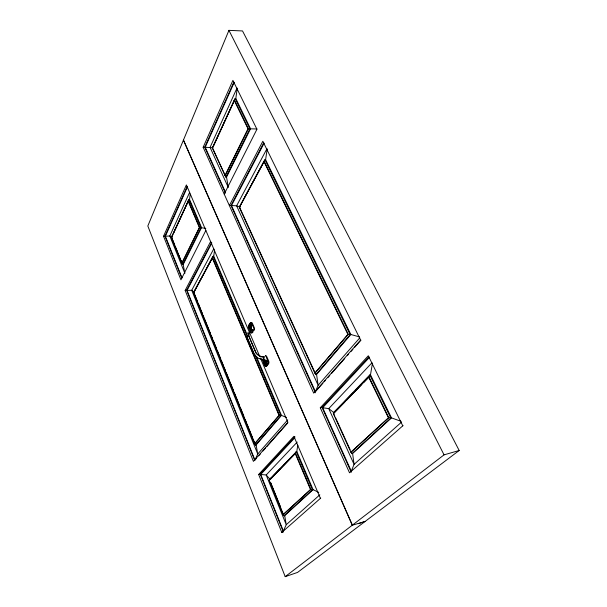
<?xml version="1.0" encoding="UTF-8"?>
<svg xmlns="http://www.w3.org/2000/svg" width="607" height="607" viewBox="0 0 607 607"><rect width="100%" height="100%" fill="white"/><g stroke="black" fill="none" stroke-linecap="round" stroke-linejoin="round"><path stroke-width="0.91" d="M262.679 359.458L262.687 359.959A2.033 0.994 79.5 0 0 262.983 361.218L264.713 365.611A1.958 0.964 77.3 0 0 265.373 366.196L265.517 366.203M264.257 360.983L264.971 360.126A17.952 4.112 28.5 0 1 265.244 360.171L266.253 361.142L266.625 363.229A1.753 0.926 72.4 0 1 266.321 363.927C265.76 364.678 264.022 363.206 265.547 363.054L265.373 361.248A1.624 0.804 79.4 0 1 265.828 360.717L266.435 361.059A1.426 0.706 79.4 0 1 266.739 361.689M264.849 363.449L265.76 366.142L264.25 361.051M264.212 361.385L264.265 360.899M248.369 326.505L248.506 326.08L251.108 330.512L252.52 329.722L252.451 330.898A4.864 2.58 73.1 0 1 251.564 332.204L250.63 332.355A7.823 6.116 34.7 0 0 249.902 332.704M267.968 362.918L267.998 362.683A1.965 1.002 77.9 0 0 267.831 361.423L266.23 356.81A2.041 1.009 79.6 0 0 265.342 355.816M253.809 329.776L253.718 330.405L252.527 330.587M190.241 194.126L189.543 199.392L188.754 201.114M247.421 335.368L213.732 256.215L214.597 249.909M236.973 88.136L210.068 147.364L228.308 187.517L226.54 177.145L250.547 128.767L235.812 98.546L237.231 88.212M359.541 336.908L350.846 334.503L265.616 159.679L267.171 148.958M297.802 445.159L296.8 451.403L313.083 489.644L318.774 492.414M401.166 421.364L391.5 417.889L370.482 374.785L372.357 363.859M264.144 357.265L263.696 358.616A3.953 1.738 87.1 0 1 263.18 359.223L262.801 359.367M251.093 327.848L251.252 330.254M228.93 30.35L183.466 140.012L352.379 525.146L444.051 454.855L459.18 450.493L242.519 30.949L228.93 30.35L444.051 454.855M264.136 143.184L231.487 205.53L315.435 391.659L318.129 385.263L359.792 337.856M205.856 230.448L180.932 279.827L163.541 236.26L186.387 184.915L259.667 356.279M231.191 205.409L229.355 205.553L262.831 141.249L360.604 340.072L313.705 393.139L203.148 147.258L232.906 80.374L256.936 129.253L224.211 194.096M187.153 186.531L164.983 236.131L181.698 277.907M233.832 82.104L204.734 147.198L225.44 193.14M182.024 277.885L165.347 236.244L187.555 186.637M225.417 192.085L205.196 147.243L234.226 82.393M189.65 192.305L169.816 235.979L184.885 273.355L183.177 264.561L201.532 227.557L189.543 199.392L188.944 199.437L171.576 237.36L181.971 263.339L182.593 264.629L183.177 264.561M173.519 233.323L188.367 200.909L199.65 227.488L181.971 263.339L171.28 237.618L188.944 199.437L200.925 227.61L182.593 264.629L177.775 252.694M225.227 175.643L212.291 147.987L234.484 100.231L248.346 128.76L225.227 175.643L225.895 177.183L226.54 177.145L225.758 175.423M219.643 132.63L235.137 98.546L249.864 128.783L225.895 177.183L212.541 147.888L235.137 98.546L235.812 98.546M172.737 235.03L171.28 237.618M213.004 147.122L218.861 134.337M211.752 243.21L187.032 290.412L254.948 460.045L257.732 454.006L287.718 419.877M181.675 263.377L199.346 227.511L188.071 200.925M224.901 175.658L248.005 128.767L234.15 100.231M260.411 358.024L287.908 422.335L253.407 461.373L185.165 290.427L210.614 241.556M211.737 242.231L186.63 290.237L254.599 460.106M263.696 142.857L230.979 205.424L315.42 392.775M213.77 248.802L191.721 290.298L257.732 454.006L256.131 444.961L281.481 415.4L256.306 356.248M266.852 148.905L236.616 205.811L318.129 385.263L316.566 374.481L350.846 334.503L347.894 334.381L314.866 373.146L239.317 207.306L263.901 161.485L264.925 159.709L265.616 159.679M286.474 417.434L281.481 415.4L279.319 415.18L254.568 443.922L193.512 292.695L212.215 257.838L213.11 256.283L213.732 256.215M193.512 292.695L212.518 257.808L279.319 415.18L254.568 443.922M239.317 207.306L264.242 161.47L348.259 334.32L314.866 373.146M247.573 333.395L247.99 332.621M248.567 325.678L249.431 324.35M254.295 329.783L254.219 329.92A2.982 1.449 80.8 0 1 253.756 330.337M250.949 328.311L250.016 328.736L249.401 327.127M267.702 363.639L265.874 366.059M250.114 323.326L250.35 322.985L250.6 324.995L250.35 322.985M249.318 325.246L250.987 322.734M252.55 332.348L252.8 331.999A2.974 1.442 80.8 0 0 253.005 331.452L253.051 331.05A1.351 0.66 80.7 0 1 253.18 330.504M254.948 460.045L256.184 458.649M258.658 455.849L260.509 453.755M262.983 450.955L265.456 448.163M266.693 446.767L287.718 422.996M315.435 391.659L322.924 383.192M324.176 381.78L325.42 380.369M327.917 377.546L329.791 375.43M331.665 373.313L344.776 358.487M347.272 355.664L348.524 354.253M351.021 351.43L352.895 349.313M354.769 347.196L361.006 340.14M283.56 531.891L281.777 532.445L258.643 474.492L293.894 436.334L320.435 498.408M403.048 425.59L349.518 472.792L320.284 407.767L368.32 355.77L402.79 425.879M294.903 436.63L260.191 474.082L282.999 531.079M368.874 356.795L322.006 407.38L351.263 472.299M319.813 494.842L286.238 524.714L283.355 531.011L260.714 474.462L294.888 437.662M401.333 422.305L354.063 464.37L351.294 471.169L322.681 407.737L369.473 357.348M297.218 442.071L266.185 474.978L260.714 474.462M372.023 362.72L328.744 408.625L322.681 407.737M283.439 514.546L284.068 515.806L284.698 515.616L313.083 489.644L310.799 489.363L283.12 514.645L269.25 480.281L269.379 479.439L296.8 451.403L289.615 458.877M269.379 479.439L271.306 477.906M273.271 475.865L279.804 469.074M283.727 464.992L288.302 460.235M334.867 416.273L333.319 412.874L340.519 405.939M345.08 401.197L352.902 393.07M356.157 389.686L358.107 387.653M362.015 383.594L367.88 377.493M269.25 480.281L295.48 453.277L296.148 451.57L312.423 489.834L284.068 515.806L283.37 514.076M350.747 451.115L351.908 453.664L352.606 453.475L391.5 417.889L388.746 417.624L350.899 452.23L333.334 413.686L368.98 376.947L369.762 374.944L370.482 374.785M270.214 479.522L295.48 453.277L310.799 489.363L283.12 514.645M333.334 413.686L344.791 402.062M346.756 400.028L361.787 384.413M363.745 382.38L368.98 376.947L388.746 417.624L350.899 452.23M281.777 532.445L320.739 498.081M285.199 576.65L352.28 525.214L364.982 521.557L297.567 572.416L285.199 576.65L147.82 226.001L183.42 140.126L352.28 525.214M459.18 450.493L365.073 521.489L358.282 523.666M252.626 329.905L252.049 330.246A7.853 6.123 34.7 0 0 248.923 336.043L256.063 352.781A7.914 6.222 35.9 0 0 263.491 356.886L264.136 356.666M252.52 329.722L251.928 330.064A8.081 6.305 34.7 0 0 248.703 336.028L255.881 352.864A8.149 6.404 35.9 0 0 263.537 357.091L264.197 356.87M264.599 363.009L265.418 362.713M258.643 474.492L260.403 474.029M256.131 444.961L255.509 445.113L254.879 443.846M251.017 325.337L250.448 325.177A1.593 0.766 80.9 0 0 250.061 325.845L250.092 326.945A1.396 0.675 80.9 0 0 250.516 327.841L251.093 328.008A1.593 0.766 80.9 0 0 251.473 327.34L251.45 326.24A1.396 0.675 80.9 0 0 251.192 325.572M251.586 327.924L251.017 327.765A1.396 0.675 80.9 0 1 250.592 326.862L250.562 325.762A1.593 0.774 80.9 0 1 250.941 325.094M320.284 407.767L323.007 407.145M316.566 374.481L315.883 374.618L239.515 207.07L264.925 159.709L350.125 334.632L315.883 374.618L315.215 373.077M185.165 290.427L186.956 290.199M163.541 236.26L165.301 236.1M199.346 227.511L205.803 228.323M251.556 332.211L251.146 332.386M165.347 236.244L169.816 235.979L172.153 237.299L171.576 237.36L174.672 245.023M253.673 330.345L253.536 330.329A1.351 0.66 80.7 0 0 253.423 330.329M203.148 147.258L205.849 147.16M248.005 128.767L256.989 128.972M187.032 290.412L191.721 290.298L194.369 292.233M205.196 147.243L212.404 147.736M250.691 322.81L250.82 322.818A1.92 0.918 82.9 0 1 251.419 323.349L253.589 327.492A2.003 0.971 80.8 0 1 253.885 329.237M231.487 205.53L236.616 205.811L240.167 207.017L239.644 207.283M266.822 363.585L266.223 363.244A1.426 0.706 79.4 0 1 265.828 362.235L265.874 361.157A1.624 0.804 79.4 0 1 265.995 360.892M267.831 361.423L268.218 361.499M251.344 332.993L251.078 332.871A1.996 0.964 80.7 0 1 250.6 332.272M264.993 365.816L263.18 359.223M334.009 412.714L328.744 408.625L354.063 464.37L352.606 453.475M250.699 325.109L250.122 324.836A1.715 0.744 87.3 0 0 249.697 325.223L249.394 326.892M263.696 358.616L265.244 360.171M266.291 361.226L267.133 362.076M270.001 479.264L266.185 474.978L286.238 524.714L284.698 515.616M250.638 325.026L251.161 327.416A17.436 4.454 -75.9 0 0 251.093 327.826M265.547 363.054L266.321 363.684A1.624 0.804 79.4 0 0 266.777 363.153M333.683 413.602L333.319 412.874L369.762 374.944L390.764 418.071L351.908 453.664L351.248 452.139M263.901 161.485L347.894 334.381M368.616 377.023L388.381 417.715M250.122 331.293L248.491 327.734A1.904 0.88 82.2 0 1 248.369 326.498M335.633 417.882L350.08 449.567M263.552 361.112L264.986 364.458M247.527 337.219L213.11 256.283L193.808 292.657M254.925 354.625L280.829 415.545L255.509 445.113L253.028 438.967M212.215 257.838L278.992 415.256M295.154 453.361L310.473 489.462M175.362 246.73L177.085 250.995M194.134 293.189L197.677 301.975M198.39 303.728L200.166 308.121M200.871 309.873L202.29 313.387M203.36 316.019L210.454 333.584M211.16 335.345L212.579 338.858M213.649 341.491L216.487 348.517M217.192 350.269L220.743 359.056M221.449 360.808L223.224 365.202M223.937 366.954L225.356 370.467M226.419 373.1L229.256 380.126M229.962 381.886L233.513 390.665M234.219 392.426L235.994 396.811M236.707 398.571L239.545 405.597M240.251 407.35L242.026 411.743M242.739 413.496L243.802 416.136M245.22 419.649L246.283 422.282M246.996 424.035L252.315 437.207M270.775 482.899L280.222 506.276M194.164 293.538L203.755 317.264M204.46 319.024L214.051 342.758M214.757 344.518L254.523 442.966M270.601 482.77L283.09 513.689M251.078 332.871L250.509 332.166A8.05 6.298 34.7 0 0 249.758 332.53M247.504 338.137L254.599 354.837A7.883 6.214 35.9 0 0 257.459 357.523M262.611 359.359L262.687 359.959L262.049 359.124A8.119 6.396 35.9 0 1 261.101 359.056M249.045 326.225A1.988 0.964 80.9 0 1 249.166 325.572M254.394 329.601A2.003 0.971 80.8 0 0 254.158 327.401L252.413 323.356A1.996 0.971 81 0 0 251.086 322.613M248.483 326.816A1.988 0.956 80.9 0 1 248.756 325.337L250.418 322.825A1.996 0.971 81 0 1 251.26 322.643M252.277 332.826A1.996 0.964 80.7 0 1 251.275 332.37M247.383 335.618A8.05 6.298 34.7 0 0 247.284 338.122L254.424 354.92A8.119 6.396 35.9 0 0 260.145 358.866M265.654 355.717A2.041 1.009 79.6 0 1 266.807 356.704L268.62 360.899A2.049 1.009 79.4 0 1 268.628 363.661L266.837 366.051A2.033 1.002 79.3 0 1 266.23 366.294M265.38 366.256A2.033 1.002 79.3 0 0 266.268 366.158L268.051 363.768A2.049 1.009 79.4 0 0 268.355 362.288M261.086 358.851A7.883 6.214 35.9 0 1 259.235 358.388M252.8 331.999L252.08 331.695L252.755 332.075M250.881 325.413L250.623 323.265L250.873 325.398"/></g></svg>
